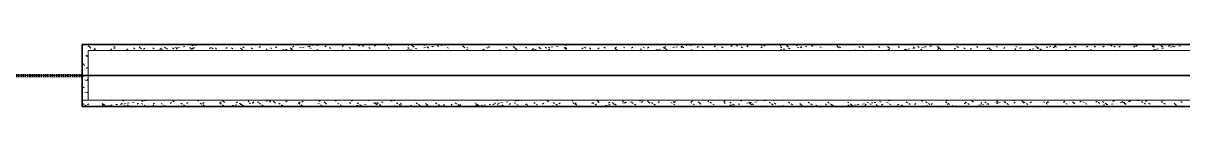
# Model space of a CAD drawing. Header units: millimetres. Extents: x -4948 to 42228, y -4856 to 69378.
# Drawn here: x 30890 to 33229, y 18030 to 18155 of the extents above; entities that cross this region are included whole.
import ezdxf

# ---------------------------------------------------------------- set-up
doc = ezdxf.new("R2010")
doc.units = ezdxf.units.MM
doc.linetypes.add('Штрих 3 х 1_5 мм', pattern=[4.5, 3, -1.5])
doc.linetypes.add('Штрихпунктир 5 х 1_5 мм', pattern=[8, 5, -1.5, 0, -1.5])
for name, color, linetype, lineweight in [('A-AREA', 32, 'Continuous', 9), ('A-DETL', 90, 'Continuous', 9), ('A-WALL', 113, 'Continuous', 13), ('A-WALL-PATT', 111, 'Continuous', 13), ('I-WALL', 2, 'Continuous', 13), ('S-GRID', 1, 'Continuous', 30)]:
    doc.layers.add(name, color=color, linetype=linetype, lineweight=lineweight)

# ---------------------------------------------------------------- blocks, each defined once
blk = doc.blocks.new('27ELB-RD-AR-0000-BIM_rvt-1-1 этаж отм_ _0_000 лотки')
at = {"layer": 'A-AREA', "color": 252, "linetype": 'Штрих 3 х 1_5 мм', "lineweight": 70}
blk.add_line((30708.9, 18092.1), (31008.9, 18092.1), dxfattribs=at)
at = {"layer": 'A-DETL', "color": 252, "lineweight": 35}
blk.add_line((31008.9, 18092.1), (35563.9, 18092.1), dxfattribs=at)
at = {"layer": 'A-WALL', "color": 252, "lineweight": 9}
for p, q in [((31021.4, 18142.1), (31021.4, 18042.1)), ((31021.4, 18142.1), (36171.4, 18142.1)), ((31021.4, 18042.1), (31008.9, 18042.1)), ((31008.9, 18042.1), (31021.4, 18042.1)), ((31021.4, 18042.1), (36171.4, 18042.1))]:
    blk.add_line(p, q, dxfattribs=at)
at = {"layer": 'A-WALL-PATT', "color": 252, "linetype": 'Continuous', "lineweight": 9}
for p, q in [((31021.3, 18151.7), (31023.7, 18149.6)), ((31023.7, 18149.6), (31023.7, 18149.6)), ((31023.7, 18149.6), (31026.2, 18147.3)), ((31072.9, 18150.6), (31075.4, 18148.3)), ((31123.7, 18150.1), (31126.1, 18148)), ((31175.3, 18149), (31177.8, 18146.8)), ((31202.2, 18148.6), (31205.5, 18149)), ((31212.5, 18150), (31215.9, 18150.4)), ((31230.4, 18152.3), (31233.7, 18152.7)), ((31236.4, 18153.1), (31239.7, 18153.5)), ((31246.7, 18154.5), (31247.8, 18154.6)), ((31333, 18147.8), (31335.7, 18149.8)), ((31366.3, 18148.2), (31368.9, 18150.3)), ((31370.6, 18154.6), (31371.5, 18153.8)), ((31398.8, 18148.1), (31401.4, 18150.1)), ((31433.1, 18149.3), (31435.7, 18151.3)), ((31453.2, 18148.8), (31456.5, 18149.2)), ((31463.5, 18150.1), (31466.9, 18150.6)), ((31466.3, 18149.7), (31469, 18151.8)), ((31471.3, 18154.6), (31471.4, 18154.5)), ((31471.4, 18154.5), (31471.4, 18154.5)), ((31471.4, 18154.5), (31473.9, 18152.2)), ((31481.4, 18152.5), (31484.7, 18152.9)), ((31487.4, 18153.3), (31490.7, 18153.7)), ((31498.8, 18149.6), (31501.5, 18151.6)), ((31521.6, 18154.6), (31523.1, 18153.2)), ((31533.1, 18150.8), (31535.8, 18152.8)), ((31566.3, 18151.2), (31569, 18153.3)), ((31572, 18154.6), (31573.8, 18152.9)), ((31573.8, 18152.9), (31573.8, 18152.9)), ((31573.8, 18152.9), (31576.3, 18150.6)), ((31598.8, 18151.1), (31601.5, 18153.1)), ((31623, 18153.9), (31625.5, 18151.7)), ((31633.1, 18152.3), (31635.8, 18154.3)), ((31666.4, 18152.7), (31668.8, 18154.6)), ((31673.8, 18153.5), (31676.2, 18151.4)), ((31676.2, 18151.4), (31676.2, 18151.4)), ((31676.2, 18151.4), (31678.7, 18149.1)), ((31698.9, 18152.6), (31701.5, 18154.6)), ((31704.2, 18148.9), (31707.5, 18149.4)), ((31714.5, 18150.3), (31717.9, 18150.7)), ((31725.4, 18152.4), (31727.9, 18150.1)), ((31732.4, 18152.6), (31735.8, 18153.1)), ((31733.2, 18153.8), (31734.2, 18154.6)), ((31738.4, 18153.4), (31741.7, 18153.9)), ((31766.4, 18154.2), (31766.9, 18154.6)), ((31776.2, 18151.9), (31778.6, 18149.8)), ((31778.6, 18149.8), (31778.6, 18149.8)), ((31778.6, 18149.8), (31781, 18147.5)), ((31798.9, 18154.1), (31799.6, 18154.6)), ((31827.8, 18150.8), (31830.3, 18148.6)), ((31878.6, 18150.4), (31881, 18148.2)), ((31903.3, 18148.9), (31906.1, 18147.1)), ((31930.2, 18149.3), (31932.7, 18147)), ((31942.8, 18149), (31945.6, 18147.2)), ((31955.2, 18149.1), (31958.5, 18149.5)), ((31965.5, 18150.4), (31968.9, 18150.9)), ((31982.4, 18149.1), (31985.2, 18147.3)), ((31983.4, 18152.8), (31986.8, 18153.2)), ((31989.4, 18153.6), (31992.7, 18154)), ((32021.9, 18149.1), (32024.7, 18147.3)), ((32061.5, 18149.2), (32064.3, 18147.4)), ((32101, 18149.3), (32103.8, 18147.5)), ((32116.9, 18147.3), (32119.6, 18149.3)), ((32125.7, 18154.6), (32126.4, 18154)), ((32140.6, 18149.4), (32143.4, 18147.6)), ((32149.4, 18147.1), (32152.1, 18149.1)), ((32180.1, 18149.4), (32182.9, 18147.6)), ((32183.7, 18148.3), (32186.4, 18150.4)), ((32206.2, 18149.2), (32209.5, 18149.7)), ((32216.5, 18150.6), (32219.9, 18151)), ((32217, 18148.8), (32219.6, 18150.8)), ((32219.7, 18149.5), (32222.5, 18147.7)), ((32226.4, 18154.6), (32228.8, 18152.4)), ((32234.5, 18153), (32237.8, 18153.4)), ((32240.4, 18153.7), (32243.7, 18154.2)), ((32249.5, 18148.6), (32252.1, 18150.7)), ((32259.2, 18149.6), (32262, 18147.8)), ((32276.8, 18154.6), (32278, 18153.5)), ((32283.8, 18149.8), (32286.4, 18151.9)), ((32298.8, 18149.6), (32301.6, 18147.8)), ((32317, 18150.3), (32319.7, 18152.3)), ((32327.1, 18154.6), (32328.7, 18153.2)), ((32328.7, 18153.2), (32328.7, 18153.2)), ((32328.7, 18153.2), (32331.1, 18150.9)), ((32338.3, 18149.7), (32341.1, 18147.9)), ((32349.5, 18150.1), (32352.2, 18152.2)), ((32377.9, 18154.2), (32380.4, 18151.9)), ((32377.9, 18149.8), (32380.7, 18148)), ((32383.8, 18151.4), (32386.5, 18153.4)), ((32417, 18151.8), (32419.7, 18153.8)), ((32417.4, 18149.9), (32420.2, 18148.1)), ((32428.7, 18153.7), (32431.1, 18151.6)), ((32431.1, 18151.6), (32431.1, 18151.6)), ((32431.1, 18151.6), (32433.5, 18149.3)), ((32449.5, 18151.6), (32452.2, 18153.7)), ((32451.3, 18148.6), (32454.6, 18149.1)), ((32457, 18149.9), (32459.8, 18148.1)), ((32457.2, 18149.4), (32460.6, 18149.8)), ((32467.6, 18150.8), (32470.9, 18151.2)), ((32480.3, 18152.6), (32482.8, 18150.3)), ((32483.8, 18152.9), (32486.1, 18154.6)), ((32485.5, 18153.1), (32488.8, 18153.6)), ((32491.4, 18153.9), (32494.7, 18154.3)), ((32496.5, 18150), (32499.3, 18148.2)), ((32517.1, 18153.3), (32518.8, 18154.6)), ((32531.1, 18152.2), (32533.4, 18150)), ((32533.4, 18150), (32533.4, 18150)), ((32533.4, 18150), (32535.9, 18147.8)), ((32536.1, 18150.1), (32538.9, 18148.3)), ((32549.6, 18153.1), (32551.5, 18154.6)), ((32575.6, 18150.2), (32578.4, 18148.4)), ((32582.7, 18151.1), (32585.1, 18148.8)), ((32583.9, 18154.4), (32584.2, 18154.6)), ((32615.2, 18150.2), (32618, 18148.4)), ((32633.5, 18150.6), (32635.8, 18148.5)), ((32654.7, 18150.3), (32657.5, 18148.5)), ((32685.1, 18149.5), (32687.5, 18147.2)), ((32694.3, 18150.4), (32697.1, 18148.6)), ((32702.3, 18148.8), (32705.6, 18149.2)), ((32708.2, 18149.6), (32711.6, 18150)), ((32718.6, 18150.9), (32721.9, 18151.4)), ((32733.8, 18150.4), (32736.6, 18148.6)), ((32735.9, 18149.1), (32738.2, 18146.9)), ((32736.5, 18153.3), (32739.8, 18153.7)), ((32742.4, 18154.1), (32745.7, 18154.5)), ((32773.4, 18150.5), (32776.2, 18148.7)), ((32812.9, 18150.6), (32815.7, 18148.8)), ((32852.5, 18150.7), (32855.3, 18148.9)), ((32880.9, 18154.6), (32881.3, 18154.2)), ((32892, 18150.7), (32894.8, 18148.9)), ((32931.6, 18150.8), (32934.4, 18149)), ((32934.4, 18147.4), (32937, 18149.4)), ((32953.3, 18149), (32956.6, 18149.4)), ((32959.2, 18149.7), (32962.6, 18150.2)), ((32967.6, 18147.8), (32970.3, 18149.9)), ((32969.6, 18151.1), (32972.9, 18151.5)), ((32971.1, 18150.9), (32973.9, 18149.1)), ((32981.6, 18154.6), (32983.6, 18152.7)), ((32987.5, 18153.5), (32990.8, 18153.9)), ((32993.4, 18154.2), (32996.1, 18154.6)), ((33000.1, 18147.7), (33002.8, 18149.7)), ((33010.7, 18150.9), (33013.5, 18149.1)), ((33031.9, 18154.6), (33032.9, 18153.7)), ((33034.4, 18148.9), (33037.1, 18150.9)), ((33050.2, 18151), (33053, 18149.2)), ((33067.7, 18149.3), (33070.3, 18151.4)), ((33082.2, 18154.6), (33083.6, 18153.4)), ((33083.6, 18153.4), (33083.6, 18153.4)), ((33083.6, 18153.4), (33086, 18151.1)), ((33089.8, 18151.1), (33092.6, 18149.3)), ((33100.1, 18149.2), (33102.8, 18151.2)), ((33129.3, 18151.2), (33132.1, 18149.4)), ((33132.8, 18154.4), (33135.3, 18152.1)), ((33134.4, 18150.4), (33137.1, 18152.4)), ((33167.7, 18150.8), (33170.3, 18152.9)), ((33168.9, 18151.2), (33171.7, 18149.4)), ((33183.6, 18154), (33185.9, 18151.8)), ((33185.9, 18151.8), (33185.9, 18151.8)), ((33185.9, 18151.8), (33188.4, 18149.6)), ((33200.2, 18150.7), (33202.8, 18152.7)), ((33204.3, 18149.1), (33207.6, 18149.6)), ((33208.4, 18151.3), (33211.2, 18149.5)), ((33210.2, 18149.9), (33213.6, 18150.3)), ((33220.6, 18151.3), (33223.9, 18151.7)), ((31016.6, 18130.7), (31019.2, 18132.8)), ((31018.8, 18131.2), (31021.4, 18129.6)), ((31032.9, 18143.3), (31035.6, 18145.3)), ((31033.2, 18147.3), (31036, 18145.5)), ((31066.2, 18143.7), (31068.8, 18145.7)), ((31072.7, 18147.4), (31075.6, 18145.6)), ((31098.7, 18143.5), (31101.3, 18145.6)), ((31112.3, 18147.5), (31115.1, 18145.7)), ((31126.1, 18148), (31126.1, 18148)), ((31126.1, 18148), (31128.5, 18145.7)), ((31133, 18144.8), (31135.6, 18146.8)), ((31151.8, 18147.6), (31154.6, 18145.7)), ((31162, 18143.3), (31165.4, 18143.7)), ((31166.2, 18145.2), (31168.9, 18147.2)), ((31168, 18144.1), (31171.3, 18144.5)), ((31178.3, 18145.5), (31181.7, 18145.9)), ((31191.4, 18147.6), (31194.2, 18145.8)), ((31196.2, 18147.8), (31199.5, 18148.2)), ((31198.7, 18145.1), (31201.4, 18147.1)), ((31226.1, 18148.6), (31228.5, 18146.4)), ((31228.5, 18146.4), (31228.5, 18146.4)), ((31228.5, 18146.4), (31230.9, 18144.2)), ((31230.9, 18147.7), (31233.7, 18145.9)), ((31233, 18146.3), (31235.7, 18148.3)), ((31266.2, 18146.7), (31268.9, 18148.8)), ((31270.5, 18147.8), (31273.3, 18146)), ((31277.7, 18147.5), (31280.2, 18145.2)), ((31298.7, 18146.6), (31301.4, 18148.6)), ((31310, 18147.8), (31312.8, 18146)), ((31328.5, 18147), (31330.8, 18144.9)), ((31330.8, 18144.9), (31330.8, 18144.9)), ((31330.8, 18144.9), (31333.3, 18142.6)), ((31349.6, 18147.9), (31352.4, 18146.1)), ((31380.1, 18145.9), (31382.5, 18143.6)), ((31389.1, 18148), (31391.9, 18146.2)), ((31413, 18143.5), (31416.4, 18143.9)), ((31419, 18144.3), (31422.3, 18144.7)), ((31428.7, 18148.1), (31431.5, 18146.3)), ((31429.4, 18145.6), (31432.7, 18146.1)), ((31430.9, 18145.5), (31433.2, 18143.3)), ((31433.2, 18143.3), (31433.2, 18143.3)), ((31433.2, 18143.3), (31434.6, 18142.1)), ((31447.2, 18148), (31450.6, 18148.4)), ((31468.2, 18148.1), (31471, 18146.3)), ((31482.5, 18144.3), (31484.9, 18142.1)), ((31507.8, 18148.2), (31510.6, 18146.4)), ((31533.3, 18143.9), (31535.3, 18142.1)), ((31547.3, 18148.3), (31550.1, 18146.5)), ((31584.8, 18142.8), (31585.6, 18142.1)), ((31586.9, 18148.3), (31589.7, 18146.5)), ((31626.4, 18148.4), (31629.2, 18146.6)), ((31635.7, 18142.4), (31635.9, 18142.1)), ((31664.1, 18143.6), (31667.4, 18144.1)), ((31666, 18148.5), (31668.8, 18146.7)), ((31670, 18144.4), (31673.4, 18144.9)), ((31680.4, 18145.8), (31683.7, 18146.2)), ((31685.2, 18142.1), (31686.2, 18142.9)), ((31698.2, 18148.1), (31701.6, 18148.6)), ((31705.5, 18148.6), (31708.3, 18146.8)), ((31717.9, 18142.1), (31719.5, 18143.3)), ((31745.1, 18148.6), (31747.9, 18146.8)), ((31750.6, 18142.1), (31751.9, 18143.1)), ((31783.6, 18142.3), (31786.3, 18144.4)), ((31784.6, 18148.7), (31787.4, 18146.9)), ((31816.8, 18142.8), (31819.5, 18144.8)), ((31824.2, 18148.8), (31827, 18147)), ((31849.3, 18142.6), (31852, 18144.6)), ((31863.7, 18148.9), (31866.5, 18147.1)), ((31881, 18148.2), (31881, 18148.2)), ((31881, 18148.2), (31883.4, 18146)), ((31883.6, 18143.8), (31886.3, 18145.9)), ((31915.1, 18143.8), (31918.4, 18144.2)), ((31916.9, 18144.3), (31919.5, 18146.3)), ((31921, 18144.6), (31924.4, 18145)), ((31931.4, 18145.9), (31934.7, 18146.4)), ((31949.3, 18148.3), (31952.6, 18148.7)), ((31949.4, 18144.1), (31952, 18146.1)), ((31981, 18148.8), (31983.3, 18146.7)), ((31983.3, 18146.7), (31983.3, 18146.7)), ((31983.3, 18146.7), (31985.8, 18144.4)), ((31983.7, 18145.3), (31986.3, 18147.4)), ((32016.9, 18145.8), (32019.6, 18147.8)), ((32032.6, 18147.7), (32035, 18145.4)), ((32049.4, 18145.6), (32052, 18147.6)), ((32083.4, 18147.3), (32085.7, 18145.1)), ((32083.7, 18146.8), (32086.4, 18148.9)), ((32085.7, 18145.1), (32085.7, 18145.1)), ((32085.7, 18145.1), (32088.2, 18142.9)), ((32135, 18146.1), (32137.4, 18143.9)), ((32166.1, 18144), (32169.4, 18144.4)), ((32172, 18144.7), (32175.4, 18145.2)), ((32182.4, 18146.1), (32185.7, 18146.5)), ((32185.8, 18145.7), (32188.1, 18143.6)), ((32188.1, 18143.6), (32188.1, 18143.6)), ((32188.1, 18143.6), (32189.7, 18142.1)), ((32200.3, 18148.5), (32203.6, 18148.9)), ((32237.3, 18144.6), (32239.8, 18142.3)), ((32288.2, 18144.1), (32290.4, 18142.1)), ((32339.7, 18143), (32340.7, 18142.1)), ((32390.5, 18142.6), (32391.1, 18142.1)), ((32401.7, 18142.1), (32402.5, 18142.2)), ((32417.1, 18144.1), (32420.4, 18144.6)), ((32423, 18144.9), (32426.4, 18145.3)), ((32433.4, 18146.3), (32436.7, 18146.7)), ((32469.8, 18142.1), (32470.1, 18142.3)), ((32502.5, 18142.1), (32502.6, 18142.2)), ((32535.2, 18142.1), (32536.9, 18143.4)), ((32567.9, 18142.1), (32570.1, 18143.8)), ((32600.6, 18142.1), (32602.6, 18143.7)), ((32634.3, 18142.9), (32636.9, 18144.9)), ((32635.8, 18148.5), (32635.8, 18148.5)), ((32635.8, 18148.5), (32638.3, 18146.2)), ((32651.4, 18142.1), (32653.5, 18142.4)), ((32667.5, 18143.3), (32670.2, 18145.3)), ((32668.1, 18144.3), (32671.4, 18144.7)), ((32674, 18145.1), (32677.4, 18145.5)), ((32684.4, 18146.4), (32687.7, 18146.9)), ((32700, 18143.1), (32702.7, 18145.2)), ((32734.3, 18144.4), (32737, 18146.4)), ((32738.2, 18146.9), (32738.2, 18146.9)), ((32738.2, 18146.9), (32740.7, 18144.7)), ((32767.6, 18144.8), (32770.2, 18146.8)), ((32787.4, 18147.9), (32789.9, 18145.7)), ((32800, 18144.7), (32802.7, 18146.7)), ((32834.3, 18145.9), (32837, 18147.9)), ((32838.3, 18147.5), (32840.6, 18145.4)), ((32840.6, 18145.4), (32840.6, 18145.4)), ((32840.6, 18145.4), (32843.1, 18143.1)), ((32867.6, 18146.3), (32870.2, 18148.4)), ((32889.8, 18146.4), (32892.3, 18144.1)), ((32900.1, 18146.2), (32902.7, 18148.2)), ((32901.2, 18142.1), (32904.5, 18142.5)), ((32919.1, 18144.5), (32922.4, 18144.9)), ((32925, 18145.2), (32928.4, 18145.7)), ((32935.4, 18146.6), (32938.7, 18147)), ((32940.7, 18145.9), (32943, 18143.8)), ((32943, 18143.8), (32943, 18143.8)), ((32943, 18143.8), (32944.9, 18142.1)), ((32992.2, 18144.8), (32994.7, 18142.6)), ((33043, 18144.4), (33045.4, 18142.2)), ((33045.4, 18142.2), (33045.4, 18142.2)), ((33045.4, 18142.2), (33045.5, 18142.1)), ((33094.6, 18143.3), (33095.9, 18142.1)), ((33145.4, 18142.8), (33146.2, 18142.1)), ((33152.2, 18142.3), (33155.5, 18142.7)), ((33170.1, 18144.6), (33173.5, 18145.1)), ((33176.1, 18145.4), (33179.4, 18145.8)), ((33186.4, 18146.8), (33189.7, 18147.2)), ((31008.9, 18123.1), (31010.7, 18123.4)), ((31009.2, 18116.7), (31011.5, 18114.6)), ((31011.5, 18114.6), (31011.5, 18114.6)), ((31011.5, 18114.6), (31014, 18112.3)), ((31017.4, 18106.2), (31020, 18108.3)), ((31008.9, 18090.3), (31012.1, 18090.7)), ((31014.1, 18083.7), (31017, 18081.9)), ((31018.2, 18081.8), (31020.8, 18083.8)), ((31019.1, 18091.6), (31021.4, 18091.9)), ((31010.4, 18069.4), (31012.9, 18067.2)), ((31014.5, 18058.1), (31017.8, 18058.6)), ((31019, 18057.3), (31021.4, 18059.1)), ((31020.5, 18058.9), (31021.4, 18059)), ((31010, 18035.7), (31012.8, 18033.9)), ((31015.4, 18032.3), (31018.2, 18030.5)), ((31019.8, 18032.8), (31022.4, 18034.9)), ((31049.1, 18034), (31051.4, 18031.9)), ((31049.6, 18035.8), (31052.4, 18034)), ((31052.3, 18032.7), (31054.9, 18034.7)), ((31054.9, 18032.4), (31057.7, 18030.6)), ((31066.4, 18032.1), (31069.7, 18032.5)), ((31076.7, 18033.4), (31080.1, 18033.9)), ((31086.6, 18033.9), (31089.2, 18036)), ((31089.1, 18035.9), (31091.9, 18034.1)), ((31090.6, 18042.1), (31092.1, 18040.7)), ((31094.5, 18032.5), (31097.3, 18030.7)), ((31094.6, 18035.8), (31097.9, 18036.2)), ((31100.6, 18036.6), (31103.9, 18037)), ((31100.7, 18032.9), (31103.1, 18030.6)), ((31110.9, 18037.9), (31114.2, 18038.4)), ((31119.8, 18034.3), (31122.5, 18036.4)), ((31128.7, 18036), (31131.5, 18034.2)), ((31128.8, 18040.3), (31132.1, 18040.7)), ((31134, 18032.6), (31136.8, 18030.7)), ((31134.8, 18041.1), (31138.1, 18041.5)), ((31141, 18042.1), (31141.3, 18041.8)), ((31151.5, 18032.4), (31153.8, 18030.3)), ((31152.3, 18034.2), (31154.9, 18036.2)), ((31168.2, 18036), (31171, 18034.2)), ((31173.6, 18032.6), (31176.4, 18030.8)), ((31186.6, 18035.4), (31189.2, 18037.5)), ((31191.3, 18042.1), (31192, 18041.4)), ((31192, 18041.4), (31192, 18041.4)), ((31192, 18041.4), (31194.5, 18039.2)), ((31207.8, 18036.1), (31210.6, 18034.3)), ((31213.1, 18032.7), (31215.9, 18030.9)), ((31219.8, 18035.8), (31222.5, 18037.9)), ((31241.6, 18042.1), (31243.7, 18040.2)), ((31247.3, 18036.2), (31250.1, 18034.4)), ((31252.3, 18035.7), (31255, 18037.7)), ((31252.7, 18032.8), (31255.5, 18031)), ((31286.6, 18036.9), (31289.3, 18039)), ((31286.9, 18036.3), (31289.7, 18034.5)), ((31292.1, 18042), (31294.4, 18039.9)), ((31292.2, 18032.8), (31295, 18031)), ((31294.4, 18039.9), (31294.4, 18039.9)), ((31294.4, 18039.9), (31296.9, 18037.6)), ((31317.4, 18032.2), (31320.7, 18032.7)), ((31319.9, 18037.3), (31322.5, 18039.4)), ((31326.4, 18036.3), (31329.2, 18034.5)), ((31327.7, 18033.6), (31331.1, 18034)), ((31331.8, 18032.9), (31334.6, 18031.1)), ((31343.6, 18040.9), (31346.1, 18038.6)), ((31345.6, 18035.9), (31348.9, 18036.4)), ((31351.6, 18036.7), (31354.9, 18037.2)), ((31352.4, 18037.2), (31355, 18039.2)), ((31361.9, 18038.1), (31365.2, 18038.5)), ((31366, 18036.4), (31368.8, 18034.6)), ((31371.3, 18033), (31374.1, 18031.2)), ((31379.8, 18040.4), (31383.1, 18040.9)), ((31385.8, 18041.2), (31389.1, 18041.7)), ((31386.7, 18038.4), (31389.3, 18040.5)), ((31394.4, 18040.5), (31396.8, 18038.3)), ((31396.8, 18038.3), (31396.8, 18038.3)), ((31396.8, 18038.3), (31399.3, 18036.1)), ((31405.5, 18036.5), (31408.3, 18034.7)), ((31410.9, 18033.1), (31413.7, 18031.3)), ((31419.9, 18038.8), (31422.6, 18040.9)), ((31445.1, 18036.5), (31447.9, 18034.7)), ((31446, 18039.4), (31448.5, 18037.1)), ((31450.4, 18033.1), (31453.2, 18031.3)), ((31452.4, 18038.7), (31455, 18040.7)), ((31484.6, 18036.6), (31487.4, 18034.8)), ((31486.7, 18039.9), (31489.4, 18042)), ((31490, 18033.2), (31492.8, 18031.4)), ((31496.8, 18038.9), (31499.2, 18036.8)), ((31499.2, 18036.8), (31499.2, 18036.8)), ((31499.2, 18036.8), (31501.6, 18034.5)), ((31519.9, 18040.4), (31522.2, 18042.1)), ((31524.2, 18036.7), (31527, 18034.9)), ((31529.5, 18033.3), (31532.3, 18031.5)), ((31548.4, 18037.8), (31550.9, 18035.5)), ((31552.4, 18040.2), (31554.9, 18042.1)), ((31562.4, 18031.6), (31565.8, 18032)), ((31563.7, 18036.8), (31566.5, 18035)), ((31568.4, 18032.4), (31571.7, 18032.8)), ((31569.1, 18033.3), (31571.9, 18031.5)), ((31578.7, 18033.8), (31582.1, 18034.2)), ((31586.7, 18041.4), (31587.6, 18042.1)), ((31596.6, 18036.1), (31600, 18036.5)), ((31599.2, 18037.4), (31601.6, 18035.2)), ((31601.6, 18035.2), (31601.6, 18035.2)), ((31601.6, 18035.2), (31604, 18032.9)), ((31602.6, 18036.9), (31605.9, 18037.3)), ((31603.3, 18036.8), (31606.1, 18035)), ((31608.6, 18033.4), (31611.4, 18031.6)), ((31612.9, 18038.3), (31616.3, 18038.7)), ((31620, 18041.9), (31620.3, 18042.1)), ((31630.8, 18040.6), (31634.1, 18041)), ((31636.8, 18041.4), (31640.1, 18041.8)), ((31637.1, 18030), (31639.8, 18032)), ((31642.8, 18036.9), (31645.6, 18035.1)), ((31648.2, 18033.5), (31651, 18031.7)), ((31650.8, 18036.2), (31653.3, 18034)), ((31652.5, 18041.7), (31653, 18042.1)), ((31670.4, 18030.4), (31673, 18032.4)), ((31682.4, 18037), (31685.2, 18035.2)), ((31687.7, 18033.6), (31690.5, 18031.8)), ((31701.6, 18035.8), (31703.9, 18033.7)), ((31702.9, 18030.2), (31705.5, 18032.3)), ((31703.9, 18033.7), (31703.9, 18033.7)), ((31703.9, 18033.7), (31706.4, 18031.4)), ((31721.9, 18037), (31724.7, 18035.2)), ((31727.3, 18033.6), (31730.1, 18031.8)), ((31737.2, 18031.5), (31739.8, 18033.5)), ((31753.2, 18034.7), (31755.6, 18032.4)), ((31761.5, 18037.1), (31764.3, 18035.3)), ((31766.8, 18033.7), (31769.6, 18031.9)), ((31770.4, 18031.9), (31773.1, 18033.9)), ((31801, 18037.2), (31803.8, 18035.4)), ((31802.9, 18031.7), (31805.6, 18033.8)), ((31804, 18034.2), (31806.3, 18032.1)), ((31806.3, 18032.1), (31806.3, 18032.1)), ((31806.3, 18032.1), (31808.8, 18029.8)), ((31806.4, 18033.8), (31809.2, 18032)), ((31813.5, 18031.8), (31816.8, 18032.2)), ((31819.4, 18032.6), (31822.7, 18033)), ((31829.7, 18033.9), (31833.1, 18034.4)), ((31837.2, 18033), (31839.9, 18035)), ((31840.6, 18037.3), (31843.4, 18035.5)), ((31845.8, 18042.1), (31847, 18041)), ((31845.9, 18033.9), (31848.7, 18032.1)), ((31847.6, 18036.3), (31851, 18036.7)), ((31853.6, 18037.1), (31856.9, 18037.5)), ((31855.6, 18033.1), (31858, 18030.9)), ((31863.9, 18038.4), (31867.3, 18038.9)), ((31870.5, 18033.4), (31873.1, 18035.4)), ((31880.1, 18037.3), (31882.9, 18035.5)), ((31881.8, 18040.8), (31885.2, 18041.2)), ((31885.5, 18033.9), (31888.3, 18032.1)), ((31887.8, 18041.6), (31891.1, 18042)), ((31896.1, 18042.1), (31896.2, 18042)), ((31902.9, 18033.2), (31905.6, 18035.3)), ((31906.4, 18032.7), (31908.7, 18030.5)), ((31919.7, 18037.4), (31922.5, 18035.6)), ((31925, 18034), (31927.8, 18032.2)), ((31937.2, 18034.5), (31939.9, 18036.5)), ((31946.4, 18042.1), (31946.9, 18041.7)), ((31946.9, 18041.7), (31946.9, 18041.7)), ((31946.9, 18041.7), (31949.4, 18039.4)), ((31959.2, 18037.5), (31962, 18035.7)), ((31964.6, 18034.1), (31967.4, 18032.3)), ((31970.5, 18034.9), (31973.1, 18036.9)), ((31996.8, 18042.1), (31998.6, 18040.4)), ((31998.8, 18037.6), (32001.6, 18035.8)), ((32003, 18034.7), (32005.6, 18036.8)), ((32004.1, 18034.1), (32006.9, 18032.3)), ((32037.3, 18036), (32039.9, 18038)), ((32038.3, 18037.6), (32041.1, 18035.8)), ((32043.7, 18034.2), (32046.5, 18032.4)), ((32047.1, 18042.1), (32049.3, 18040.1)), ((32049.3, 18040.1), (32049.3, 18040.1)), ((32049.3, 18040.1), (32051.8, 18037.9)), ((32064.5, 18031.9), (32067.8, 18032.4)), ((32070.4, 18032.7), (32073.7, 18033.2)), ((32070.5, 18036.4), (32073.2, 18038.4)), ((32077.9, 18037.7), (32080.7, 18035.9)), ((32080.7, 18034.1), (32084.1, 18034.5)), ((32083.2, 18034.3), (32086, 18032.5)), ((32098.5, 18041.1), (32101, 18038.9)), ((32098.7, 18036.4), (32102, 18036.9)), ((32103, 18036.2), (32105.7, 18038.3)), ((32104.6, 18037.2), (32107.9, 18037.7)), ((32114.9, 18038.6), (32118.3, 18039)), ((32117.4, 18037.8), (32120.2, 18036)), ((32122.8, 18034.4), (32125.6, 18032.6)), ((32132.8, 18040.9), (32136.2, 18041.4)), ((32137.3, 18037.5), (32140, 18039.5)), ((32138.8, 18041.7), (32141.6, 18042.1)), ((32149.3, 18040.7), (32151.7, 18038.6)), ((32151.7, 18038.6), (32151.7, 18038.6)), ((32151.7, 18038.6), (32154.1, 18036.3)), ((32157, 18037.8), (32159.8, 18036)), ((32162.3, 18034.4), (32165.1, 18032.6)), ((32170.6, 18037.9), (32173.2, 18039.9)), ((32196.5, 18037.9), (32199.3, 18036.1)), ((32200.9, 18039.6), (32203.4, 18037.3)), ((32201.9, 18034.5), (32204.7, 18032.7)), ((32203, 18037.7), (32205.7, 18039.8)), ((32236.1, 18038), (32238.9, 18036.2)), ((32237.3, 18039), (32240, 18041)), ((32241.4, 18034.6), (32244.2, 18032.8)), ((32251.7, 18039.2), (32254.1, 18037)), ((32254.1, 18037), (32254.1, 18037)), ((32254.1, 18037), (32256.5, 18034.7)), ((32270.6, 18039.4), (32273.2, 18041.4)), ((32275.6, 18038.1), (32278.4, 18036.3)), ((32281, 18034.6), (32283.8, 18032.8)), ((32303.1, 18039.2), (32305.7, 18041.3)), ((32303.3, 18038), (32305.8, 18035.8)), ((32315.2, 18038.1), (32318, 18036.3)), ((32315.5, 18032.1), (32318.8, 18032.5)), ((32320.5, 18034.7), (32323.3, 18032.9)), ((32321.4, 18032.9), (32324.8, 18033.3)), ((32331.8, 18034.2), (32335.1, 18034.7)), ((32337.4, 18040.5), (32339.5, 18042.1)), ((32349.7, 18036.6), (32353, 18037)), ((32354.1, 18037.6), (32356.4, 18035.4)), ((32354.7, 18038.2), (32357.5, 18036.4)), ((32355.6, 18037.4), (32358.9, 18037.8)), ((32356.4, 18035.4), (32356.4, 18035.4)), ((32356.4, 18035.4), (32358.9, 18033.2)), ((32360.1, 18034.8), (32362.9, 18033)), ((32365.9, 18038.7), (32369.3, 18039.2)), ((32370.6, 18040.9), (32372.2, 18042.1)), ((32383.9, 18041.1), (32387.2, 18041.5)), ((32389.8, 18041.9), (32391.4, 18042.1)), ((32394.3, 18038.3), (32397.1, 18036.5)), ((32399.6, 18034.9), (32402.4, 18033.1)), ((32403.1, 18040.8), (32404.9, 18042.1)), ((32405.7, 18036.5), (32408.1, 18034.2)), ((32433.8, 18038.3), (32436.6, 18036.5)), ((32437.4, 18042), (32437.6, 18042.1)), ((32439.2, 18034.9), (32442, 18033.1)), ((32456.5, 18036), (32458.8, 18033.9)), ((32458.8, 18033.9), (32458.8, 18033.9)), ((32458.8, 18033.9), (32461.3, 18031.6)), ((32473.4, 18038.4), (32476.2, 18036.6)), ((32478.7, 18035), (32481.5, 18033.2)), ((32487.8, 18030.5), (32490.5, 18032.5)), ((32508.1, 18034.9), (32510.5, 18032.6)), ((32512.9, 18038.5), (32515.7, 18036.7)), ((32518.3, 18035.1), (32521.1, 18033.3)), ((32521.1, 18030.9), (32523.7, 18033)), ((32552.5, 18038.6), (32555.3, 18036.8)), ((32553.6, 18030.8), (32556.2, 18032.8)), ((32557.8, 18035.2), (32560.6, 18033.4)), ((32558.9, 18034.5), (32561.2, 18032.3)), ((32561.2, 18032.3), (32561.2, 18032.3)), ((32561.2, 18032.3), (32563.7, 18030.1)), ((32566.5, 18032.3), (32569.8, 18032.7)), ((32572.4, 18033), (32575.8, 18033.5)), ((32582.8, 18034.4), (32586.1, 18034.8)), ((32587.9, 18032), (32590.5, 18034.1)), ((32592, 18038.6), (32594.8, 18036.8)), ((32597.4, 18035.2), (32600.2, 18033.4)), ((32600.7, 18036.8), (32604, 18037.2)), ((32600.9, 18042.1), (32601.9, 18041.2)), ((32606.6, 18037.5), (32609.9, 18038)), ((32610.4, 18033.4), (32612.9, 18031.1)), ((32616.9, 18038.9), (32620.3, 18039.3)), ((32621.1, 18032.4), (32623.8, 18034.5)), ((32631.6, 18038.7), (32634.4, 18036.9)), ((32634.9, 18041.3), (32638.2, 18041.7)), ((32636.9, 18035.3), (32639.7, 18033.5)), ((32640.8, 18042), (32641.2, 18042.1)), ((32653.6, 18032.3), (32656.3, 18034.3)), ((32661.3, 18032.9), (32663.6, 18030.8)), ((32671.1, 18038.8), (32673.9, 18037)), ((32676.5, 18035.4), (32679.3, 18033.6)), ((32687.9, 18033.5), (32690.6, 18035.6)), ((32701.6, 18042.1), (32701.8, 18041.9)), ((32701.8, 18041.9), (32701.8, 18041.9)), ((32701.8, 18041.9), (32704.2, 18039.7)), ((32710.7, 18038.9), (32713.5, 18037.1)), ((32716, 18035.4), (32718.8, 18033.6)), ((32721.1, 18033.9), (32723.8, 18036)), ((32750.2, 18038.9), (32753, 18037.1)), ((32751.9, 18042.1), (32753.5, 18040.7)), ((32753.6, 18033.8), (32756.3, 18035.8)), ((32755.6, 18035.5), (32758.4, 18033.7)), ((32787.9, 18035), (32790.6, 18037.1)), ((32789.8, 18039), (32792.6, 18037.2)), ((32795.1, 18035.6), (32797.9, 18033.8)), ((32802.3, 18042.1), (32804.2, 18040.4)), ((32804.2, 18040.4), (32804.2, 18040.4)), ((32804.2, 18040.4), (32806.6, 18038.1)), ((32817.5, 18032.4), (32820.8, 18032.9)), ((32821.2, 18035.4), (32823.8, 18037.5)), ((32823.4, 18033.2), (32826.8, 18033.6)), ((32829.3, 18039.1), (32832.1, 18037.3)), ((32833.8, 18034.6), (32837.1, 18035)), ((32834.7, 18035.7), (32837.5, 18033.9)), ((32851.7, 18036.9), (32855, 18037.4)), ((32853.4, 18041.4), (32855.9, 18039.1)), ((32853.7, 18035.3), (32856.3, 18037.3)), ((32857.6, 18037.7), (32860.9, 18038.2)), ((32867.9, 18039.1), (32871.3, 18039.5)), ((32868.8, 18039.1), (32871.7, 18037.3)), ((32874.2, 18035.7), (32877, 18033.9)), ((32885.9, 18041.4), (32889.2, 18041.9)), ((32888, 18036.5), (32890.6, 18038.6)), ((32904.2, 18040.9), (32906.5, 18038.8)), ((32906.5, 18038.8), (32906.5, 18038.8)), ((32906.5, 18038.8), (32909, 18036.5)), ((32908.4, 18039.2), (32911.2, 18037.4)), ((32913.8, 18035.8), (32916.6, 18034)), ((32921.2, 18036.9), (32923.9, 18039)), ((32947.9, 18039.3), (32950.8, 18037.5)), ((32953.3, 18035.9), (32956.1, 18034.1)), ((32953.7, 18036.8), (32956.4, 18038.8)), ((32955.8, 18039.8), (32958.2, 18037.6)), ((32987.5, 18039.4), (32990.3, 18037.6)), ((32988, 18038), (32990.7, 18040.1)), ((32992.9, 18035.9), (32995.7, 18034.1)), ((33006.6, 18039.4), (33008.9, 18037.2)), ((33008.9, 18037.2), (33008.9, 18037.2)), ((33008.9, 18037.2), (33011.4, 18035)), ((33021.2, 18038.5), (33023.9, 18040.5)), ((33027, 18039.4), (33029.9, 18037.6)), ((33032.4, 18036), (33035.2, 18034.2)), ((33053.7, 18038.3), (33056.4, 18040.3)), ((33058.2, 18038.3), (33060.6, 18036)), ((33066.6, 18039.5), (33069.4, 18037.7)), ((33068.5, 18032.6), (33071.8, 18033)), ((33072, 18036.1), (33074.8, 18034.3)), ((33074.4, 18033.4), (33077.8, 18033.8)), ((33084.8, 18034.7), (33088.1, 18035.2)), ((33088, 18039.5), (33090.7, 18041.6)), ((33102.7, 18037.1), (33106, 18037.5)), ((33106.1, 18039.6), (33109, 18037.8)), ((33108.6, 18037.9), (33112, 18038.3)), ((33109, 18037.8), (33111.3, 18035.7)), ((33111.3, 18035.7), (33111.3, 18035.7)), ((33111.3, 18035.7), (33113.8, 18033.4)), ((33111.5, 18036.2), (33114.3, 18034.4)), ((33119, 18039.2), (33122.3, 18039.7)), ((33121.3, 18040), (33123.9, 18042)), ((33136.9, 18041.6), (33140.2, 18042)), ((33145.7, 18039.7), (33148.5, 18037.8)), ((33151.1, 18036.2), (33153.9, 18034.4)), ((33153.8, 18039.8), (33156.4, 18041.8)), ((33160.5, 18036.7), (33163, 18034.4)), ((33185.2, 18039.7), (33188.1, 18037.9)), ((33188.1, 18041), (33189.4, 18042.1)), ((33190.6, 18036.3), (33193.4, 18034.5)), ((33211.4, 18036.3), (33213.7, 18034.1)), ((33213.7, 18034.1), (33213.7, 18034.1)), ((33213.7, 18034.1), (33216.2, 18031.9)), ((33221.3, 18041.5), (33222.1, 18042.1)), ((33224.8, 18039.8), (33227.6, 18038)), ((31051.4, 18031.9), (31051.4, 18031.9)), ((31051.4, 18031.9), (31053.9, 18029.6)), ((31060.4, 18031.3), (31063.7, 18031.7)), ((31153.8, 18030.3), (31153.8, 18030.3)), ((31153.8, 18030.3), (31154.6, 18029.6)), ((31203.1, 18031.3), (31204.9, 18029.6)), ((31253.9, 18030.9), (31255.3, 18029.6)), ((31305.4, 18029.8), (31305.6, 18029.6)), ((31311.4, 18031.4), (31314.8, 18031.9)), ((31538.6, 18029.6), (31539.8, 18030.5)), ((31547.1, 18029.6), (31547.9, 18029.7)), ((31571.3, 18029.6), (31573, 18030.9)), ((31604, 18029.6), (31605.5, 18030.8)), ((31796.9, 18029.6), (31798.9, 18029.9)), ((31908.7, 18030.5), (31908.7, 18030.5)), ((31908.7, 18030.5), (31909.7, 18029.6)), ((31957.9, 18031.6), (31960.1, 18029.6)), ((32008.8, 18031.1), (32010.4, 18029.6)), ((32046.7, 18029.6), (32049.9, 18030)), ((32060.3, 18030), (32060.8, 18029.6)), ((32297.6, 18029.7), (32300.9, 18030.2)), ((32323.2, 18029.6), (32323.7, 18030)), ((32355.9, 18029.6), (32356.2, 18029.8)), ((32388.6, 18029.6), (32390.5, 18031)), ((32421.3, 18029.6), (32423.7, 18031.5)), ((32454, 18029.6), (32456.2, 18031.3)), ((32548.6, 18029.9), (32551.9, 18030.3)), ((32663.6, 18030.8), (32663.6, 18030.8)), ((32663.6, 18030.8), (32664.9, 18029.6)), ((32712.8, 18031.8), (32715.2, 18029.6)), ((32763.6, 18031.4), (32765.6, 18029.6)), ((32799.6, 18030.1), (32802.9, 18030.5)), ((32815.2, 18030.2), (32815.9, 18029.6)), ((32866, 18029.8), (32866.3, 18029.6)), ((33050.6, 18030.2), (33053.9, 18030.7)), ((33140.5, 18029.6), (33141.1, 18030.1)), ((33173.2, 18029.6), (33174.3, 18030.5)), ((33205.8, 18029.6), (33206.8, 18030.4))]:
    blk.add_line(p, q, dxfattribs=at)
at = {"layer": 'I-WALL', "color": 252, "lineweight": 35}
for p, q in [((36183.9, 18154.6), (31008.9, 18154.6)), ((31008.9, 18154.6), (31008.9, 18142.1)), ((31008.9, 18142.1), (31008.9, 18042.1)), ((31008.9, 18042.1), (31008.9, 18029.6)), ((31008.9, 18029.6), (36183.9, 18029.6))]:
    blk.add_line(p, q, dxfattribs=at)
blk = doc.blocks.new('27ELB-RD-KR2-0000-BIM_rvt-1-1 этаж отм_ _0_000 лотки')
at = {"layer": 'S-GRID', "color": 252, "linetype": 'Штрихпунктир 5 х 1_5 мм', "lineweight": 9}
blk.add_line((-4948, 18092.1), (41228.1, 18092.1), dxfattribs=at)

msp = doc.modelspace()

# ---------------------------------------------------------------- block references
at = {"lineweight": 5}
for name in ['27ELB-RD-KR2-0000-BIM_rvt-1-1 этаж отм_ _0_000 лотки', '27ELB-RD-AR-0000-BIM_rvt-1-1 этаж отм_ _0_000 лотки']:
    msp.add_blockref(name, (0, 0), dxfattribs=at)

doc.saveas('drawing.dxf')
